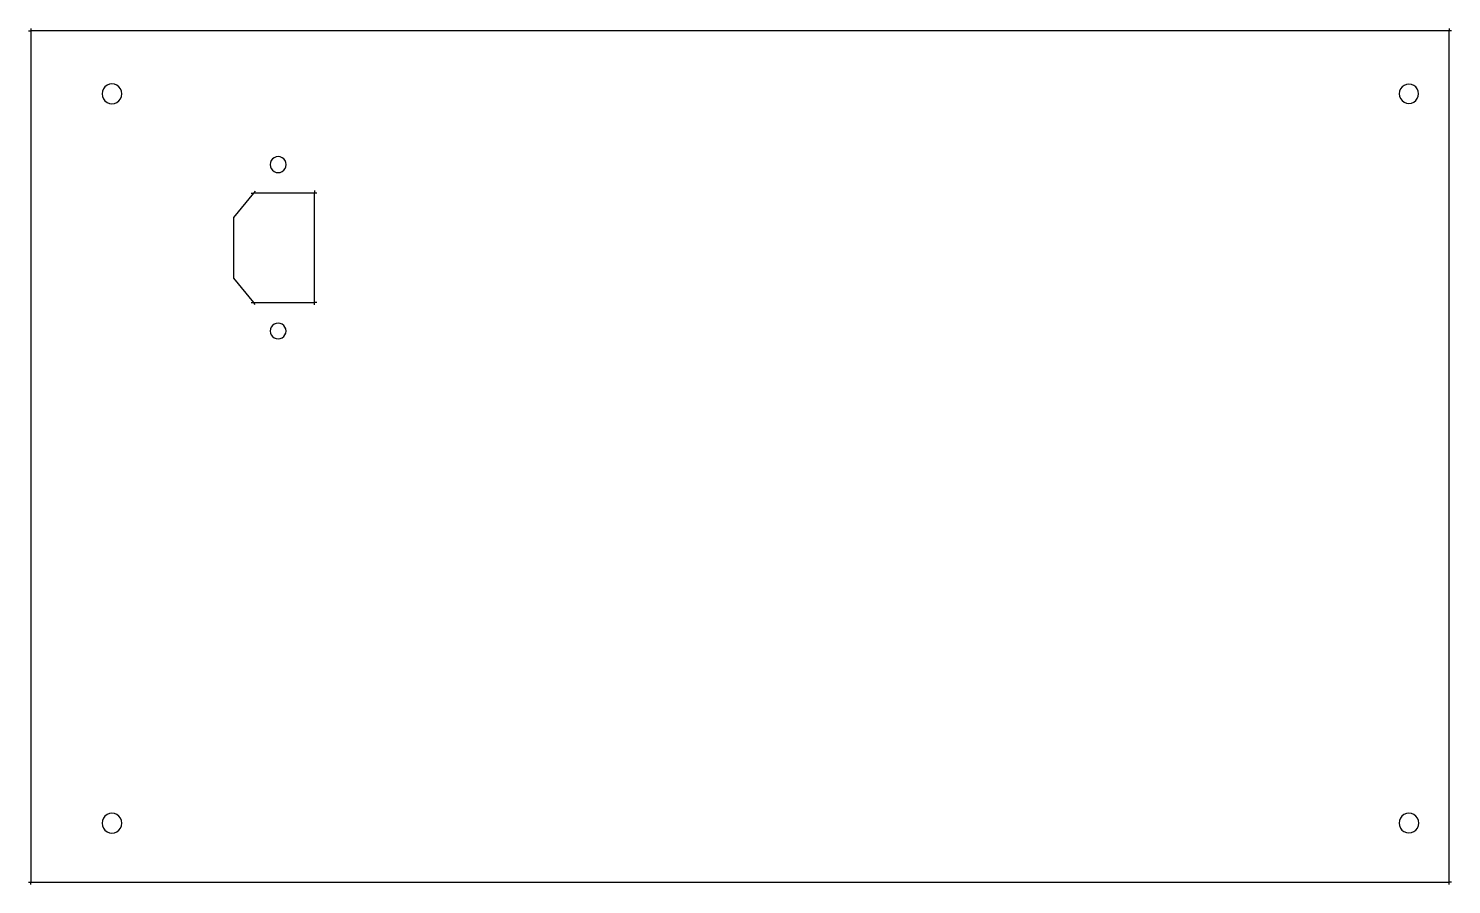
# Model space of a CAD drawing. Extents: x -218 to 180, y -121 to 119.
import ezdxf

# ---------------------------------------------------------------- set-up
doc = ezdxf.new("R2010")
doc.units = 0
doc.header["$MEASUREMENT"] = 0
doc.layers.get('0').update_dxf_attribs({"linetype": 'CONTINUOUS'})

msp = doc.modelspace()

# ---------------------------------------------------------------- linework, layer by layer
for p, q in [((-218.04, 117.98), (-217.37, 117.98)), ((-217.37, 118.65), (-217.37, 117.98)), ((179.1, 117.98), (-217.37, 117.98)), ((-217.37, 117.98), (-217.37, -119.9)), ((179.1, 118.65), (179.1, 117.98)), ((179.1, -119.9), (179.1, 117.98)), ((179.78, 117.98), (179.1, 117.98)), ((-197.38, 101.12), (-197.47, 100.4)), ((-197.47, 100.4), (-197.38, 99.69)), ((-197.1, 101.79), (-197.38, 101.12)), ((-197.38, 99.69), (-197.1, 99.02)), ((-196.66, 102.37), (-197.1, 101.79)), ((-196.08, 102.81), (-196.66, 102.37)), ((-195.42, 103.08), (-196.08, 102.81)), ((-194.7, 103.18), (-195.42, 103.08)), ((-193.98, 103.08), (-194.7, 103.18)), ((-193.31, 102.81), (-193.98, 103.08)), ((-192.74, 102.37), (-193.31, 102.81)), ((-192.29, 101.79), (-192.74, 102.37)), ((-192.02, 101.12), (-192.29, 101.79)), ((-192.29, 99.02), (-192.02, 99.69)), ((-191.92, 100.4), (-192.02, 101.12)), ((-192.02, 99.69), (-191.92, 100.4)), ((165.25, 101.1), (165.15, 100.4)), ((165.15, 100.4), (165.25, 99.7)), ((165.52, 101.76), (165.25, 101.1)), ((165.25, 99.7), (165.52, 99.05)), ((165.95, 102.32), (165.52, 101.76)), ((166.51, 102.75), (165.95, 102.32)), ((167.16, 103.02), (166.51, 102.75)), ((167.86, 103.11), (167.16, 103.02)), ((168.56, 103.02), (167.86, 103.11)), ((169.21, 102.75), (168.56, 103.02)), ((169.77, 102.32), (169.21, 102.75)), ((170.2, 101.76), (169.77, 102.32)), ((170.47, 101.1), (170.2, 101.76)), ((170.2, 99.05), (170.47, 99.7)), ((170.56, 100.4), (170.47, 101.1)), ((170.47, 99.7), (170.56, 100.4)), ((-197.1, 99.02), (-196.66, 98.44)), ((-196.66, 98.44), (-196.08, 98)), ((-196.08, 98), (-195.42, 97.72)), ((-195.42, 97.72), (-194.7, 97.63)), ((-194.7, 97.63), (-193.98, 97.72)), ((-193.98, 97.72), (-193.31, 98)), ((-193.31, 98), (-192.74, 98.44)), ((-192.74, 98.44), (-192.29, 99.02)), ((165.52, 99.05), (165.95, 98.49)), ((165.95, 98.49), (166.51, 98.06)), ((166.51, 98.06), (167.16, 97.79)), ((167.16, 97.79), (167.86, 97.7)), ((167.86, 97.7), (168.56, 97.79)), ((168.56, 97.79), (169.21, 98.06)), ((169.21, 98.06), (169.77, 98.49)), ((169.77, 98.49), (170.2, 99.05)), ((-150.4, 81.19), (-150.48, 80.61)), ((-150.48, 80.61), (-150.4, 80.03)), ((-150.18, 81.73), (-150.4, 81.19)), ((-150.4, 80.03), (-150.18, 79.49)), ((-149.82, 82.19), (-150.18, 81.73)), ((-149.36, 82.55), (-149.82, 82.19)), ((-148.82, 82.77), (-149.36, 82.55)), ((-148.24, 82.85), (-148.82, 82.77)), ((-147.66, 82.77), (-148.24, 82.85)), ((-147.12, 82.55), (-147.66, 82.77)), ((-146.66, 82.19), (-147.12, 82.55)), ((-146.3, 81.73), (-146.66, 82.19)), ((-146.08, 81.19), (-146.3, 81.73)), ((-146.3, 79.49), (-146.08, 80.03)), ((-146, 80.61), (-146.08, 81.19)), ((-146.08, 80.03), (-146, 80.61)), ((-150.18, 79.49), (-149.82, 79.02)), ((-149.82, 79.02), (-149.36, 78.67)), ((-149.36, 78.67), (-148.82, 78.44)), ((-148.82, 78.44), (-148.24, 78.37)), ((-148.24, 78.37), (-147.66, 78.44)), ((-147.66, 78.44), (-147.12, 78.67)), ((-147.12, 78.67), (-146.66, 79.02)), ((-146.66, 79.02), (-146.3, 79.49)), ((-155.12, 72.67), (-160.73, 65.86)), ((-155.79, 72.67), (-155.12, 72.67)), ((-154.69, 73.19), (-155.12, 72.67)), ((-138.07, 72.67), (-155.12, 72.67)), ((-138.07, 73.34), (-138.07, 72.67)), ((-137.4, 72.67), (-138.07, 72.67)), ((-138.07, 42.09), (-138.07, 72.67)), ((-160.73, 65.86), (-160.73, 48.92)), ((-160.73, 48.92), (-155.12, 42.09)), ((-155.79, 42.09), (-155.12, 42.09)), ((-154.69, 41.56), (-155.12, 42.09)), ((-155.12, 42.09), (-138.07, 42.09)), ((-137.4, 42.09), (-138.07, 42.09)), ((-138.07, 41.41), (-138.07, 42.09)), ((-149.34, 36.02), (-149.8, 35.67)), ((-148.81, 36.24), (-149.34, 36.02)), ((-148.24, 36.31), (-148.81, 36.24)), ((-147.67, 36.24), (-148.24, 36.31)), ((-147.14, 36.02), (-147.67, 36.24)), ((-146.68, 35.67), (-147.14, 36.02)), ((-150.37, 34.68), (-150.44, 34.11)), ((-150.44, 34.11), (-150.37, 33.54)), ((-150.15, 35.21), (-150.37, 34.68)), ((-150.37, 33.54), (-150.15, 33.01)), ((-149.8, 35.67), (-150.15, 35.21)), ((-150.15, 33.01), (-149.8, 32.55)), ((-149.8, 32.55), (-149.34, 32.2)), ((-149.34, 32.2), (-148.81, 31.98)), ((-148.81, 31.98), (-148.24, 31.91)), ((-148.24, 31.91), (-147.67, 31.98)), ((-147.67, 31.98), (-147.14, 32.2)), ((-147.14, 32.2), (-146.68, 32.55)), ((-146.33, 35.21), (-146.68, 35.67)), ((-146.68, 32.55), (-146.33, 33.01)), ((-146.11, 34.68), (-146.33, 35.21)), ((-146.33, 33.01), (-146.11, 33.54)), ((-146.04, 34.11), (-146.11, 34.68)), ((-146.11, 33.54), (-146.04, 34.11)), ((-197.38, -102.69), (-197.47, -103.41)), ((-197.47, -103.41), (-197.38, -104.13)), ((-197.1, -102.02), (-197.38, -102.69)), ((-196.66, -101.45), (-197.1, -102.02)), ((-196.08, -101.01), (-196.66, -101.45)), ((-195.42, -100.73), (-196.08, -101.01)), ((-194.7, -100.63), (-195.42, -100.73)), ((-193.98, -100.73), (-194.7, -100.63)), ((-193.31, -101.01), (-193.98, -100.73)), ((-192.74, -101.45), (-193.31, -101.01)), ((-192.29, -102.02), (-192.74, -101.45)), ((-192.02, -102.69), (-192.29, -102.02)), ((-191.92, -103.41), (-192.02, -102.69)), ((-192.02, -104.13), (-191.92, -103.41)), ((165.2, -102.7), (165.11, -103.41)), ((165.11, -103.41), (165.2, -104.12)), ((165.48, -102.03), (165.2, -102.7)), ((165.91, -101.46), (165.48, -102.03)), ((166.48, -101.03), (165.91, -101.46)), ((167.15, -100.75), (166.48, -101.03)), ((167.86, -100.66), (167.15, -100.75)), ((168.57, -100.75), (167.86, -100.66)), ((169.23, -101.03), (168.57, -100.75)), ((169.8, -101.46), (169.23, -101.03)), ((170.24, -102.03), (169.8, -101.46)), ((170.52, -102.7), (170.24, -102.03)), ((170.61, -103.41), (170.52, -102.7)), ((170.52, -104.12), (170.61, -103.41)), ((-197.38, -104.13), (-197.1, -104.8)), ((-197.1, -104.8), (-196.66, -105.37)), ((-196.66, -105.37), (-196.08, -105.81)), ((-196.08, -105.81), (-195.42, -106.09)), ((-195.42, -106.09), (-194.7, -106.18)), ((-194.7, -106.18), (-193.98, -106.09)), ((-193.98, -106.09), (-193.31, -105.81)), ((-193.31, -105.81), (-192.74, -105.37)), ((-192.74, -105.37), (-192.29, -104.8)), ((-192.29, -104.8), (-192.02, -104.13)), ((165.2, -104.12), (165.48, -104.78)), ((165.48, -104.78), (165.91, -105.35)), ((165.91, -105.35), (166.48, -105.79)), ((166.48, -105.79), (167.15, -106.07)), ((167.15, -106.07), (167.86, -106.16)), ((167.86, -106.16), (168.57, -106.07)), ((168.57, -106.07), (169.23, -105.79)), ((169.23, -105.79), (169.8, -105.35)), ((169.8, -105.35), (170.24, -104.78)), ((170.24, -104.78), (170.52, -104.12)), ((-218.04, -119.9), (-217.37, -119.9)), ((-217.37, -119.9), (179.1, -119.9)), ((-217.37, -120.57), (-217.37, -119.9)), ((179.78, -119.9), (179.1, -119.9)), ((179.1, -120.57), (179.1, -119.9))]:
    msp.add_line(p, q)

doc.saveas('drawing.dxf')
